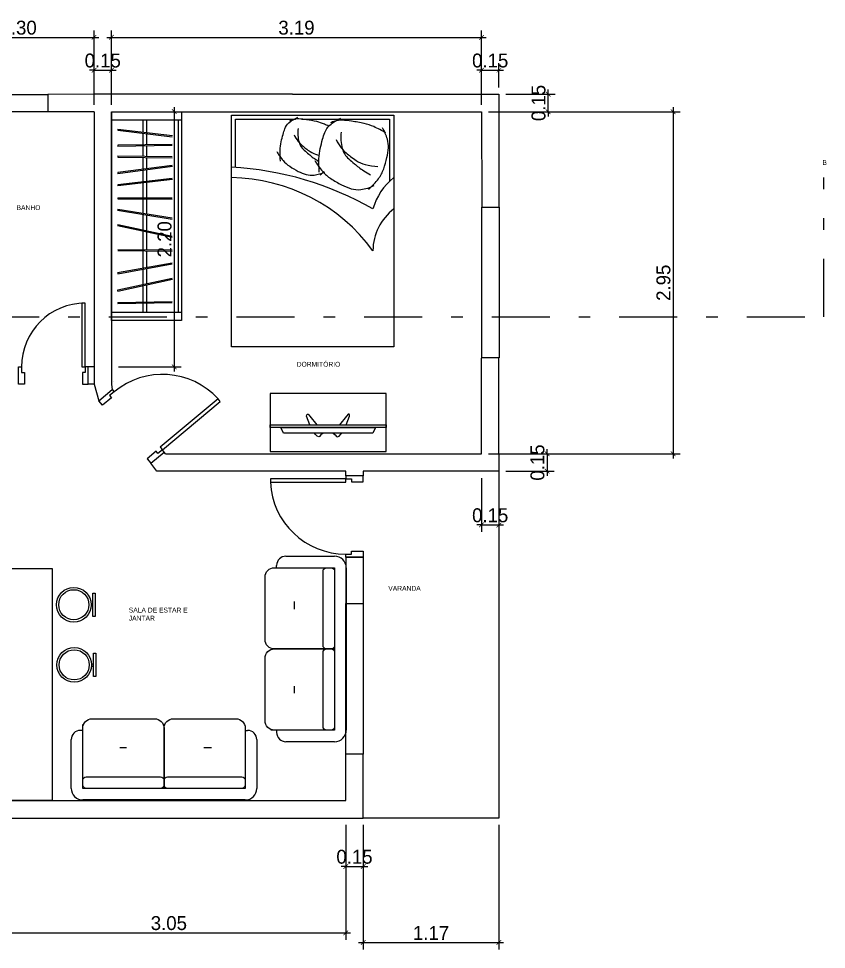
# Model space of a CAD drawing. Header units: millimetres. Extents: x 84 to 817, y 52 to 1155.
# Drawn here: x 91.28 to 98.25, y 58.27 to 66.3 of the extents above; entities that cross this region are included whole.
import ezdxf

# ---------------------------------------------------------------- set-up
doc = ezdxf.new("R2010")
doc.units = ezdxf.units.MM
doc.linetypes.add('DASHDOT', pattern=[1, 0.5, -0.25, 0, -0.25])
for name, color, linetype in [('Alvenaria', 3, 'Continuous'), ('Cotas', 7, 'Continuous'), ('Esquadrias', 20, 'Continuous'), ('GIRO', 1, 'Continuous'), ('LAYOUT', 6, 'Continuous'), ('Linha Corte', 2, 'DASHDOT'), ('Moveis', 223, 'Continuous'), ('Piso', 8, 'Continuous'), ('Textos e Legendas', 7, 'Continuous')]:
    doc.layers.add(name, color=color, linetype=linetype)
doc.styles.add('CENTURY GOTHIC', font='GOTHIC.TTF')
doc.dimstyles.new('1_50', dxfattribs={"dimtxt": 0.12, "dimasz": 0.04, "dimexe": 0.06, "dimexo": 0.06, "dimgap": 0.02, "dimtad": 1, "dimzin": 0, "dimdsep": 46, "dimtxsty": 'CENTURY GOTHIC', "dimblk": 'ARCHTICK', "dimcen": 0.09, "dimdle": 0.04, "dimclrd": 256, "dimclre": 256, "dimclrt": 256, "dimadec": 0, "dimazin": 0, "dimtfac": 1, "dimtix": 1, "dimtmove": 0, "dimatfit": 3, "dimldrblk": 'ARCHTICK', "dimfxl": 0.06, "dimtolj": 1, "dimtzin": 0, "dimarcsym": 0})

# ---------------------------------------------------------------- blocks, each defined once
blk = doc.blocks.new('_ArchTick')
at = {"color": 0, "linetype": 'ByBlock', "const_width": 0.15}
blk.add_lwpolyline([(-0.5, -0.5), (0.5, 0.5)], dxfattribs=at)
blk = doc.blocks.new('*D18')
at = {"layer": 'Cotas', "lineweight": -2, "transparency": 16777216}
for p, q in [((90.593, 66.1338), (91.973, 66.1338)), ((90.633, 65.5529), (90.633, 66.1938)), ((91.933, 65.5529), (91.933, 66.1938))]:
    blk.add_line(p, q, dxfattribs=at)
at = {"layer": 'Defpoints', "color": 0, "transparency": 16777216}
for p in [(91.933, 66.1338), (90.633, 65.4929), (91.933, 65.4929)]:
    blk.add_point(p, dxfattribs=at)
at = {"layer": 'Cotas', "lineweight": -2, "transparency": 16777216, "xscale": 0.04, "yscale": 0.04, "zscale": 0.04, "rotation": 180}
blk.add_blockref('_ArchTick', (90.633, 66.1338), dxfattribs=at)
at = {"layer": 'Cotas', "lineweight": -2, "transparency": 16777216, "xscale": 0.04, "yscale": 0.04, "zscale": 0.04}
blk.add_blockref('_ArchTick', (91.933, 66.1338), dxfattribs=at)
at = {"layer": 'Cotas', "transparency": 16777216, "insert": (91.283, 66.2168), "char_height": 0.12, "attachment_point": 5, "style": 'CENTURY GOTHIC'}
blk.add_mtext('\\A1;1.30', dxfattribs=at)
blk = doc.blocks.new('*D19')
at = {"layer": 'Cotas', "lineweight": -2, "transparency": 16777216}
for p, q in [((92.043, 66.1338), (95.313, 66.1338)), ((92.083, 65.5529), (92.083, 66.1938)), ((95.273, 65.5529), (95.273, 66.1938))]:
    blk.add_line(p, q, dxfattribs=at)
at = {"layer": 'Defpoints', "color": 0, "transparency": 16777216}
for p in [(95.273, 66.1338), (92.083, 65.4929), (95.273, 65.4929)]:
    blk.add_point(p, dxfattribs=at)
at = {"layer": 'Cotas', "lineweight": -2, "transparency": 16777216, "xscale": 0.04, "yscale": 0.04, "zscale": 0.04, "rotation": 180}
blk.add_blockref('_ArchTick', (92.083, 66.1338), dxfattribs=at)
at = {"layer": 'Cotas', "lineweight": -2, "transparency": 16777216, "xscale": 0.04, "yscale": 0.04, "zscale": 0.04}
blk.add_blockref('_ArchTick', (95.273, 66.1338), dxfattribs=at)
at = {"layer": 'Cotas', "transparency": 16777216, "insert": (93.678, 66.2168), "char_height": 0.12, "attachment_point": 5, "style": 'CENTURY GOTHIC'}
blk.add_mtext('\\A1;3.19', dxfattribs=at)
blk = doc.blocks.new('*D20')
at = {"layer": 'Cotas', "lineweight": -2, "transparency": 16777216}
for p, q in [((95.333, 65.4929), (96.9846, 65.4929)), ((96.9246, 65.5329), (96.9246, 62.5029)), ((95.333, 62.5429), (96.9846, 62.5429))]:
    blk.add_line(p, q, dxfattribs=at)
at = {"layer": 'Defpoints', "color": 0, "transparency": 16777216}
for p in [(95.273, 65.4929), (95.273, 62.5429), (96.9246, 62.5429)]:
    blk.add_point(p, dxfattribs=at)
at = {"layer": 'Cotas', "lineweight": -2, "transparency": 16777216, "xscale": 0.04, "yscale": 0.04, "zscale": 0.04}
for p, rotation in [((96.9246, 65.4929), 90), ((96.9246, 62.5429), 270)]:
    blk.add_blockref('_ArchTick', p, dxfattribs=dict(at, rotation=rotation))
at = {"layer": 'Cotas', "transparency": 16777216, "insert": (96.8416, 64.0179), "char_height": 0.12, "attachment_point": 5, "rotation": 90, "style": 'CENTURY GOTHIC'}
blk.add_mtext('\\A1;2.95', dxfattribs=at)
blk = doc.blocks.new('*D21')
at = {"layer": 'Cotas', "lineweight": -2, "transparency": 16777216}
for p, q in [((92.143, 65.4929), (92.6844, 65.4929)), ((92.6244, 65.5329), (92.6244, 63.2529)), ((92.143, 63.2929), (92.6844, 63.2929))]:
    blk.add_line(p, q, dxfattribs=at)
at = {"layer": 'Defpoints', "color": 0, "transparency": 16777216}
for p in [(92.083, 65.4929), (92.083, 63.2929), (92.6244, 63.2929)]:
    blk.add_point(p, dxfattribs=at)
at = {"layer": 'Cotas', "lineweight": -2, "transparency": 16777216, "xscale": 0.04, "yscale": 0.04, "zscale": 0.04}
for p, rotation in [((92.6244, 65.4929), 90), ((92.6244, 63.2929), 270)]:
    blk.add_blockref('_ArchTick', p, dxfattribs=dict(at, rotation=rotation))
at = {"layer": 'Cotas', "transparency": 16777216, "insert": (92.5414, 64.3929), "char_height": 0.12, "attachment_point": 5, "rotation": 90, "style": 'CENTURY GOTHIC'}
blk.add_mtext('\\A1;2.20', dxfattribs=at)
blk = doc.blocks.new('*D26')
at = {"layer": 'Cotas', "lineweight": -2, "transparency": 16777216}
for p, q in [((91.933, 65.7029), (91.933, 65.9103)), ((92.083, 65.7029), (92.083, 65.9103)), ((91.933, 65.8503), (91.893, 65.8503)), ((91.933, 65.8503), (92.083, 65.8503)), ((92.083, 65.8503), (92.123, 65.8503))]:
    blk.add_line(p, q, dxfattribs=at)
at = {"layer": 'Defpoints', "color": 0, "transparency": 16777216}
for p in [(92.083, 65.8503), (91.933, 65.6429), (92.083, 65.6429)]:
    blk.add_point(p, dxfattribs=at)
at = {"layer": 'Cotas', "lineweight": -2, "transparency": 16777216, "xscale": 0.04, "yscale": 0.04, "zscale": 0.04}
blk.add_blockref('_ArchTick', (91.933, 65.8503), dxfattribs=at)
at = {"layer": 'Cotas', "lineweight": -2, "transparency": 16777216, "xscale": 0.04, "yscale": 0.04, "zscale": 0.04, "rotation": 180}
blk.add_blockref('_ArchTick', (92.083, 65.8503), dxfattribs=at)
at = {"layer": 'Cotas', "transparency": 16777216, "insert": (92.008, 65.9334), "char_height": 0.12, "attachment_point": 5, "style": 'CENTURY GOTHIC'}
blk.add_mtext('\\A1;0.15', dxfattribs=at)
blk = doc.blocks.new('*D27')
at = {"layer": 'Cotas', "lineweight": -2, "transparency": 16777216}
for p, q in [((95.273, 65.7029), (95.273, 65.9103)), ((95.423, 65.7029), (95.423, 65.9103)), ((95.273, 65.8503), (95.233, 65.8503)), ((95.273, 65.8503), (95.423, 65.8503)), ((95.423, 65.8503), (95.463, 65.8503))]:
    blk.add_line(p, q, dxfattribs=at)
at = {"layer": 'Defpoints', "color": 0, "transparency": 16777216}
for p in [(95.423, 65.8503), (95.273, 65.6429), (95.423, 65.6429)]:
    blk.add_point(p, dxfattribs=at)
at = {"layer": 'Cotas', "lineweight": -2, "transparency": 16777216, "xscale": 0.04, "yscale": 0.04, "zscale": 0.04}
blk.add_blockref('_ArchTick', (95.273, 65.8503), dxfattribs=at)
at = {"layer": 'Cotas', "lineweight": -2, "transparency": 16777216, "xscale": 0.04, "yscale": 0.04, "zscale": 0.04, "rotation": 180}
blk.add_blockref('_ArchTick', (95.423, 65.8503), dxfattribs=at)
at = {"layer": 'Cotas', "transparency": 16777216, "insert": (95.348, 65.9334), "char_height": 0.12, "attachment_point": 5, "style": 'CENTURY GOTHIC'}
blk.add_mtext('\\A1;0.15', dxfattribs=at)
blk = doc.blocks.new('*D28')
at = {"layer": 'Cotas', "lineweight": -2, "transparency": 16777216}
for p, q in [((95.8478, 65.6429), (95.8478, 65.6829)), ((95.483, 65.6429), (95.9078, 65.6429)), ((95.8478, 65.4929), (95.8478, 65.6429)), ((95.483, 65.4929), (95.9078, 65.4929)), ((95.8478, 65.4929), (95.8478, 65.4529))]:
    blk.add_line(p, q, dxfattribs=at)
at = {"layer": 'Defpoints', "color": 0, "transparency": 16777216}
for p in [(95.423, 65.6429), (95.8478, 65.6429), (95.423, 65.4929)]:
    blk.add_point(p, dxfattribs=at)
at = {"layer": 'Cotas', "lineweight": -2, "transparency": 16777216, "xscale": 0.04, "yscale": 0.04, "zscale": 0.04}
for p, rotation in [((95.8478, 65.6429), 270), ((95.8478, 65.4929), 90)]:
    blk.add_blockref('_ArchTick', p, dxfattribs=dict(at, rotation=rotation))
at = {"layer": 'Cotas', "transparency": 16777216, "insert": (95.7648, 65.5679), "char_height": 0.12, "attachment_point": 5, "rotation": 90, "style": 'CENTURY GOTHIC'}
blk.add_mtext('\\A1;0.15', dxfattribs=at)
blk = doc.blocks.new('*D29')
at = {"layer": 'Cotas', "lineweight": -2, "transparency": 16777216}
for p, q in [((95.483, 62.5429), (95.8984, 62.5429)), ((95.8384, 62.5429), (95.8384, 62.5829)), ((95.8384, 62.5429), (95.8384, 62.3929)), ((95.483, 62.3929), (95.8984, 62.3929)), ((95.8384, 62.3929), (95.8384, 62.3529))]:
    blk.add_line(p, q, dxfattribs=at)
at = {"layer": 'Defpoints', "color": 0, "transparency": 16777216}
for p in [(95.423, 62.5429), (95.423, 62.3929), (95.8384, 62.3929)]:
    blk.add_point(p, dxfattribs=at)
at = {"layer": 'Cotas', "lineweight": -2, "transparency": 16777216, "xscale": 0.04, "yscale": 0.04, "zscale": 0.04}
for p, rotation in [((95.8384, 62.5429), 270), ((95.8384, 62.3929), 90)]:
    blk.add_blockref('_ArchTick', p, dxfattribs=dict(at, rotation=rotation))
at = {"layer": 'Cotas', "transparency": 16777216, "insert": (95.7554, 62.4679), "char_height": 0.12, "attachment_point": 5, "rotation": 90, "style": 'CENTURY GOTHIC'}
blk.add_mtext('\\A1;0.15', dxfattribs=at)
blk = doc.blocks.new('*D30')
at = {"layer": 'Cotas', "lineweight": -2, "transparency": 16777216}
for p, q in [((95.273, 62.3329), (95.273, 61.8696)), ((95.423, 62.3329), (95.423, 61.8696)), ((95.273, 61.9296), (95.233, 61.9296)), ((95.273, 61.9296), (95.423, 61.9296)), ((95.423, 61.9296), (95.463, 61.9296))]:
    blk.add_line(p, q, dxfattribs=at)
at = {"layer": 'Defpoints', "color": 0, "transparency": 16777216}
for p in [(95.273, 62.3929), (95.423, 62.3929), (95.423, 61.9296)]:
    blk.add_point(p, dxfattribs=at)
at = {"layer": 'Cotas', "lineweight": -2, "transparency": 16777216, "xscale": 0.04, "yscale": 0.04, "zscale": 0.04}
blk.add_blockref('_ArchTick', (95.273, 61.9296), dxfattribs=at)
at = {"layer": 'Cotas', "lineweight": -2, "transparency": 16777216, "xscale": 0.04, "yscale": 0.04, "zscale": 0.04, "rotation": 180}
blk.add_blockref('_ArchTick', (95.423, 61.9296), dxfattribs=at)
at = {"layer": 'Cotas', "transparency": 16777216, "insert": (95.348, 62.0126), "char_height": 0.12, "attachment_point": 5, "style": 'CENTURY GOTHIC'}
blk.add_mtext('\\A1;0.15', dxfattribs=at)
blk = doc.blocks.new('*D34')
at = {"layer": 'Cotas', "lineweight": -2, "transparency": 16777216}
for p, q in [((91.053, 59.3429), (91.053, 58.3532)), ((94.103, 59.3429), (94.103, 58.3532)), ((91.013, 58.4132), (94.143, 58.4132))]:
    blk.add_line(p, q, dxfattribs=at)
at = {"layer": 'Defpoints', "color": 0, "transparency": 16777216}
for p in [(91.053, 59.4029), (94.103, 59.4029), (94.103, 58.4132)]:
    blk.add_point(p, dxfattribs=at)
at = {"layer": 'Cotas', "lineweight": -2, "transparency": 16777216, "xscale": 0.04, "yscale": 0.04, "zscale": 0.04, "rotation": 180}
blk.add_blockref('_ArchTick', (91.053, 58.4132), dxfattribs=at)
at = {"layer": 'Cotas', "lineweight": -2, "transparency": 16777216, "xscale": 0.04, "yscale": 0.04, "zscale": 0.04}
blk.add_blockref('_ArchTick', (94.103, 58.4132), dxfattribs=at)
at = {"layer": 'Cotas', "transparency": 16777216, "insert": (92.578, 58.4962), "char_height": 0.12, "attachment_point": 5, "style": 'CENTURY GOTHIC'}
blk.add_mtext('\\A1;3.05', dxfattribs=at)
blk = doc.blocks.new('*D35')
at = {"layer": 'Cotas', "lineweight": -2, "transparency": 16777216}
for p, q in [((94.103, 59.3429), (94.103, 58.9251)), ((94.253, 59.3429), (94.253, 58.9251)), ((94.103, 58.9851), (94.063, 58.9851)), ((94.103, 58.9851), (94.253, 58.9851)), ((94.253, 58.9851), (94.293, 58.9851))]:
    blk.add_line(p, q, dxfattribs=at)
at = {"layer": 'Defpoints', "color": 0, "transparency": 16777216}
for p in [(94.103, 59.4029), (94.253, 59.4029), (94.253, 58.9851)]:
    blk.add_point(p, dxfattribs=at)
at = {"layer": 'Cotas', "lineweight": -2, "transparency": 16777216, "xscale": 0.04, "yscale": 0.04, "zscale": 0.04}
blk.add_blockref('_ArchTick', (94.103, 58.9851), dxfattribs=at)
at = {"layer": 'Cotas', "lineweight": -2, "transparency": 16777216, "xscale": 0.04, "yscale": 0.04, "zscale": 0.04, "rotation": 180}
blk.add_blockref('_ArchTick', (94.253, 58.9851), dxfattribs=at)
at = {"layer": 'Cotas', "transparency": 16777216, "insert": (94.178, 59.0682), "char_height": 0.12, "attachment_point": 5, "style": 'CENTURY GOTHIC'}
blk.add_mtext('\\A1;0.15', dxfattribs=at)
blk = doc.blocks.new('*D36')
at = {"layer": 'Cotas', "lineweight": -2, "transparency": 16777216}
for p, q in [((94.253, 59.3429), (94.253, 58.2703)), ((95.423, 59.3429), (95.423, 58.2703)), ((94.213, 58.3303), (95.463, 58.3303))]:
    blk.add_line(p, q, dxfattribs=at)
at = {"layer": 'Defpoints', "color": 0, "transparency": 16777216}
for p in [(94.253, 59.4029), (95.423, 59.4029), (95.423, 58.3303)]:
    blk.add_point(p, dxfattribs=at)
at = {"layer": 'Cotas', "lineweight": -2, "transparency": 16777216, "xscale": 0.04, "yscale": 0.04, "zscale": 0.04, "rotation": 180}
blk.add_blockref('_ArchTick', (94.253, 58.3303), dxfattribs=at)
at = {"layer": 'Cotas', "lineweight": -2, "transparency": 16777216, "xscale": 0.04, "yscale": 0.04, "zscale": 0.04}
blk.add_blockref('_ArchTick', (95.423, 58.3303), dxfattribs=at)
at = {"layer": 'Cotas', "transparency": 16777216, "insert": (94.838, 58.4118), "char_height": 0.12, "attachment_point": 5, "style": 'CENTURY GOTHIC'}
blk.add_mtext('\\A1;1.17', dxfattribs=at)
blk = doc.blocks.new('P60D')
for points in [[(-0.025, 0.15), (-0.025, 0.7), (-0.055, 0.7), (-0.055, 0.15)], [(-0.6, 0.15), (-0.575, 0.15), (-0.575, 0.1), (-0.55, 0.1), (-0.55, 0), (-0.6, 0)], [(0, 0.15), (-0.025, 0.15), (-0.025, 0.1), (-0.05, 0.1), (-0.05, 0), (0, 0)]]:
    blk.add_lwpolyline(points, close=True)
at = {"layer": 'GIRO'}
blk.add_arc((-0.025, 0.15), 0.55, 90, 180, dxfattribs=at)
blk = doc.blocks.new('P70D')
for points in [[(-0.025, 0.15), (-0.025, 0.8), (-0.055, 0.8), (-0.055, 0.15)], [(-0.7, 0.15), (-0.675, 0.15), (-0.675, 0.1), (-0.65, 0.1), (-0.65, 0), (-0.7, 0)], [(0, 0.15), (-0.025, 0.15), (-0.025, 0.1), (-0.05, 0.1), (-0.05, 0), (0, 0)]]:
    blk.add_lwpolyline(points, close=True)
at = {"layer": 'GIRO'}
blk.add_arc((-0.0243, 0.15), 0.6507, 92.70638, 180, dxfattribs=at)
blk = doc.blocks.new('Janela_50')
at = {"layer": 'Esquadrias'}
for p, q in [((98.076, 63.7575), (98.576, 63.7575)), ((98.076, 63.6075), (98.076, 63.7575)), ((98.576, 63.7575), (98.576, 63.6075)), ((98.576, 63.6075), (98.076, 63.6075))]:
    blk.add_line(p, q, dxfattribs=at)
blk = doc.blocks.new('JANELA_130')
at = {"layer": 'Esquadrias'}
for p, q in [((98.1422, 64.4692), (99.4422, 64.4692)), ((98.1422, 64.3192), (98.1422, 64.4692)), ((99.4422, 64.4692), (99.4422, 64.3192)), ((99.4422, 64.3192), (98.1422, 64.3192))]:
    blk.add_line(p, q, dxfattribs=at)
blk = doc.blocks.new('CAMA-C')
for p, q in [((-0.6272, 1.0022), (0.7728, 1.0022)), ((-0.6272, -0.9978), (-0.6272, 1.0022)), ((-0.5912, 0.9662), (-0.0758, 0.9662)), ((-0.5912, 0.5504), (-0.5912, 0.9662)), ((-0.0188, 0.9662), (0.7368, 0.9662)), ((0.7368, 0.9662), (0.7368, 0.4315)), ((0.7728, 1.0022), (0.7728, -0.9978)), ((0.7728, -0.9978), (-0.6272, -0.9978))]:
    blk.add_line(p, q)
for points in [[(-0.2051, 0.6057, -0.034352), (-0.2075, 0.6977, -0.04249), (-0.1981, 0.7715, -0.015911), (-0.1821, 0.8357, -0.020937), (-0.1664, 0.8835, -0.121269), (-0.132, 0.9337, -0.080025), (-0.055, 0.9829)], [(0.2117, 0.9061, 0.014129), (0.1749, 0.9232, 0.04596), (0.1084, 0.945, 0.01901), (0.0199, 0.9616, 0.025886), (-0.0458, 0.968, 0.088683), (-0.0962, 0.9613, 0.020726), (-0.1275, 0.9499)], [(0.1306, 0.5103, -0.034352), (0.1276, 0.6237, -0.04249), (0.1392, 0.7148, -0.015911), (0.1589, 0.7939, -0.020937), (0.1783, 0.8529, -0.121269), (0.2207, 0.9148, -0.080025), (0.3158, 0.9756)], [(-0.0525, 0.8853, 0.103492), (-0.0446, 0.7697, 0.14369), (0.0001, 0.6984, 0.007817), (0.0401, 0.664, 0.010698), (0.0703, 0.64, 0.020146), (0.1055, 0.6153, 0.007403), (0.1269, 0.602)], [(0.7047, 0.8477, 0.033461), (0.5993, 0.9019, 0.04596), (0.5172, 0.9287, 0.01901), (0.4082, 0.9493, 0.025886), (0.327, 0.9572, 0.088683), (0.2649, 0.9489, 0.020726), (0.2264, 0.9348)], [(0.5543, 0.3618, 0.057152), (0.6403, 0.4534, 0.075208), (0.6853, 0.5378, 0.030275), (0.7135, 0.6362, 0.036967), (0.7256, 0.7192, 0.089016), (0.7177, 0.7933, 0.061822), (0.6753, 0.8914)], [(-0.0876, 0.8327, 0.040593), (-0.0514, 0.7753, 0.055645), (-0.0174, 0.7392, 0.015363), (0.0135, 0.7146, 0.01263), (0.0527, 0.6867, 0.082628), (0.1145, 0.6586, 0.010572), (0.1298, 0.6548)], [(0.3188, 0.8551, 0.103492), (0.3285, 0.7126, 0.14369), (0.3837, 0.6245, 0.007817), (0.4331, 0.5821, 0.010698), (0.4703, 0.5525, 0.020146), (0.5137, 0.5221, 0.015912), (0.5712, 0.4876)], [(0.2755, 0.7902, 0.040593), (0.3202, 0.7195, 0.055645), (0.3621, 0.675, 0.015363), (0.4002, 0.6445, 0.01263), (0.4486, 0.6101, 0.082628), (0.5248, 0.5754, 0.061291), (0.6361, 0.5597)], [(-0.2369, 0.6876, 0.050543), (-0.1814, 0.6097, 0.064376), (-0.125, 0.5601, 0.03352), (-0.0504, 0.5167, 0.039598), (0.0175, 0.4896, 0.109626), (0.0849, 0.484, 0.0754), (0.1787, 0.5116)], [(0.0913, 0.6112, 0.050543), (0.1598, 0.5152, 0.064376), (0.2294, 0.454, 0.03352), (0.3214, 0.4005, 0.039598), (0.4052, 0.367, 0.109626), (0.4883, 0.3601, 0.0754), (0.604, 0.3942)], [(0.1384, 0.4854, 0.020037), (0.1648, 0.5096, 0.075208)]]:
    blk.add_lwpolyline(points, format="xyb")
for centre, radius, start, end in [((-0.7728, -2.1884), 2.7445, 60.16037, 86.95887), ((-0.6505, -1.0792), 1.5416, 36.24325, 89.13368), ((1.0878, 0.0572), 0.5131, 127.87498, 164.74488), ((1.0428, -0.1678), 0.45, 126.8699, 180)]:
    blk.add_arc(centre, radius, start, end)
blk = doc.blocks.new('Sofa 2 lugares-P3')
for p, q in [((-0.52, 1.6), (-0.1, 1.6)), ((-0.6, 1.5), (-0.6, 1.52)), ((-0.1, 1.5), (-0.1, 0.1)), ((0, 1.5), (0, 0.1)), ((-0.4483, 1.208), (-0.4483, 1.1443)), ((-0.4483, 0.4781), (-0.4483, 0.4193)), ((-0.1, 0.1), (-0.65, 0.1)), ((-0.6, 0.1), (-0.6, 0.08)), ((-0.1, 0), (-0.52, 0))]:
    blk.add_line(p, q)
for points in [[(-0.1, 0.8), (-0.62, 0.8, -0.414214), (-0.7, 0.88), (-0.7, 1.42, -0.414214), (-0.62, 1.5), (-0.1, 1.5)], [(-0.1, 0.1), (-0.62, 0.1, -0.414214), (-0.7, 0.18), (-0.7, 0.72, -0.414214), (-0.62, 0.8), (-0.1, 0.8)]]:
    blk.add_lwpolyline(points, format="xyb")
for points in [[(-0.1, 1.47), (-0.1, 0.83, -0.414214), (-0.13, 0.8), (-0.17, 0.8, -0.414214), (-0.2, 0.83), (-0.2, 1.47, -0.414214), (-0.17, 1.5), (-0.13, 1.5, -0.414214)], [(-0.1, 0.77), (-0.1, 0.13, -0.414214), (-0.13, 0.1), (-0.17, 0.1, -0.414214), (-0.2, 0.13), (-0.2, 0.77, -0.414214), (-0.17, 0.8), (-0.13, 0.8, -0.414214)]]:
    blk.add_lwpolyline(points, format="xyb", close=True)
for centre, radius, start, end in [((-0.52, 1.52), 0.08, 90, 180), ((-0.1, 1.5), 0.1, 0, 90), ((-0.1, 0.1), 0.1, 270, 0), ((-0.52, 0.08), 0.08, 180, 270)]:
    blk.add_arc(centre, radius, start, end)
blk = doc.blocks.new('ARMARIO')
at = {"layer": 'LAYOUT'}
for p, q in [((0, -1.8), (0, 0)), ((0.0042, 0), (0.6042, 0)), ((0.6042, 0), (0.6042, -1.8)), ((0.0042, -0.07), (0.6042, -0.07)), ((0.2742, -0.1761), (0.2742, -0.07)), ((0.3042, -0.1797), (0.3042, -0.07)), ((0.5742, -0.07), (0.5742, -1.73)), ((0.0554, -0.1498), (0.0542, -0.1597)), ((0.0542, -0.1597), (0.5242, -0.2162)), ((0.0554, -0.1498), (0.5254, -0.2062)), ((0.2742, -0.2858), (0.2742, -0.1861)), ((0.3042, -0.2854), (0.3042, -0.1897)), ((0.5242, -0.2822), (0.0542, -0.289)), ((0.0542, -0.289), (0.0543, -0.299)), ((0.5243, -0.2922), (0.0543, -0.299)), ((0.2742, -0.3839), (0.2742, -0.2958)), ((0.3042, -0.3844), (0.3042, -0.2954)), ((0.0543, -0.3806), (0.0542, -0.3906)), ((0.0542, -0.3906), (0.5242, -0.3976)), ((0.0543, -0.3806), (0.5243, -0.3876)), ((0.2742, -0.4962), (0.2742, -0.3939)), ((0.3042, -0.4923), (0.3042, -0.3944)), ((0.5242, -0.4636), (0.0542, -0.5249)), ((0.5255, -0.4735), (0.0555, -0.5348)), ((0.0542, -0.5249), (0.0555, -0.5348)), ((0.2742, -0.6046), (0.2742, -0.5063)), ((0.3042, -0.6011), (0.3042, -0.5024)), ((0.5242, -0.5753), (0.0542, -0.6303)), ((0.0542, -0.6303), (0.0554, -0.6402)), ((0.5254, -0.5853), (0.0554, -0.6402)), ((0.2742, -0.7425), (0.2742, -0.6146)), ((0.3042, -0.7427), (0.3042, -0.6111)), ((0.0541, -0.7513), (0.5241, -0.7539)), ((0.0542, -0.7413), (0.5242, -0.7439)), ((0.0542, -0.7413), (0.0542, -0.7513)), ((0.2742, -0.8755), (0.2742, -0.7525)), ((0.3042, -0.8803), (0.3042, -0.7527)), ((0.0526, -0.8503), (0.5226, -0.9253)), ((0.0542, -0.8404), (0.5242, -0.9154)), ((0.0542, -0.8404), (0.0542, -0.8505)), ((0.2742, -1.0187), (0.2742, -0.8856)), ((0.3042, -1.0251), (0.3042, -0.8904)), ((0.0521, -0.9818), (0.5221, -1.0816)), ((0.0542, -0.972), (0.5242, -1.0718)), ((0.0542, -0.972), (0.0542, -0.9822)), ((0.2742, -1.1892), (0.2742, -1.0289)), ((0.3042, -1.1896), (0.3042, -1.0353)), ((0.0542, -1.1967), (0.5242, -1.2021)), ((0.0543, -1.1867), (0.5243, -1.1921)), ((0.2742, -1.3473), (0.2742, -1.1992)), ((0.3042, -1.342), (0.3042, -1.1996)), ((0.0524, -1.3867), (0.5224, -1.3032)), ((0.0542, -1.3966), (0.5242, -1.3131)), ((0.2742, -1.4889), (0.2742, -1.3575)), ((0.3042, -1.4824), (0.3042, -1.3522)), ((0.0542, -1.3864), (0.0542, -1.3966)), ((0.0542, -1.5365), (0.5242, -1.4348)), ((0.0563, -1.5463), (0.5263, -1.4446)), ((0.2742, -1.6406), (0.2742, -1.4991)), ((0.3042, -1.64), (0.3042, -1.4926)), ((0.0563, -1.5463), (0.0542, -1.5365)), ((0.054, -1.6446), (0.524, -1.636)), ((0.0542, -1.6446), (0.0542, -1.6546)), ((0.0542, -1.6546), (0.5242, -1.646)), ((0.2742, -1.73), (0.2742, -1.6506)), ((0.3042, -1.73), (0.3042, -1.65)), ((0.6042, -1.73), (0.0042, -1.73)), ((0.6042, -1.8), (0, -1.8))]:
    blk.add_line(p, q, dxfattribs=at)
blk = doc.blocks.new('balcao')
at = {"layer": 'Moveis'}
for p, q in [((93.4515, 63.0625), (93.4515, 62.5625)), ((94.4515, 63.0625), (93.4515, 63.0625)), ((94.4515, 62.5625), (94.4515, 63.0625)), ((93.4515, 62.5625), (94.4515, 62.5625))]:
    blk.add_line(p, q, dxfattribs=at)
blk = doc.blocks.new('TVV')
for points in [[(90.5447, 67.166), (90.5255, 67.1816), (90.5136, 67.1952), (90.507, 67.197), (90.4925, 67.1922), (90.4762, 67.1755), (90.4692, 67.166)], [(90.6292, 67.166), (90.6484, 67.1816), (90.6603, 67.1952), (90.6669, 67.197), (90.6814, 67.1922), (90.6977, 67.1755), (90.7047, 67.166)], [(90.4302, 67.0953), (90.43, 67.095), (90.4019, 67.0186), (90.4028, 67.0089), (90.4063, 67.0032), (90.4146, 67.0032), (90.4296, 67.0194), (90.4885, 67.0953)], [(90.7437, 67.0953), (90.7439, 67.095), (90.772, 67.0186), (90.7711, 67.0089), (90.7676, 67.0032), (90.7592, 67.0032), (90.7443, 67.0194), (90.6854, 67.0953)]]:
    blk.add_lwpolyline(points)
for points in [[(90.0877, 67.1162), (91.0862, 67.1162), (91.0862, 67.0953), (90.0877, 67.0953)], [(90.2022, 67.166), (90.9707, 67.166), (90.9954, 67.1162), (90.1776, 67.1162)]]:
    blk.add_lwpolyline(points, close=True)
blk = doc.blocks.new('mesa_sala')
at = {"layer": 'Moveis'}
for p, q in [((91.073, 61.5529), (91.573, 61.5529)), ((91.073, 59.5529), (91.073, 61.5529)), ((91.573, 61.5529), (91.573, 59.5529)), ((91.573, 59.5529), (91.073, 59.5529))]:
    blk.add_line(p, q, dxfattribs=at)
blk = doc.blocks.new('Cadeira-Bar-P1')
for p, q in [((-0.01, -0.1497), (-0.01, -0.1653)), ((0.01, -0.1497), (0.01, -0.1653))]:
    blk.add_line(p, q)
blk.add_lwpolyline([(-0.1, -0.1853), (-0.1, -0.1653), (0.1, -0.1653), (0.1, -0.1853)], close=True)
for radius in [0.15, 0.13]:
    blk.add_circle((0, 0), radius)

msp = doc.modelspace()

# ---------------------------------------------------------------- linework, layer by layer
at = {"layer": 'Alvenaria'}
for p, q in [((91.933, 65.6429), (91.5341, 65.6422)), ((92.083, 65.6429), (91.933, 65.6429)), ((93.643, 65.6429), (92.083, 65.6429)), ((93.643, 65.6429), (95.273, 65.6429)), ((95.273, 65.6429), (95.423, 65.6429)), ((95.423, 65.6429), (95.423, 65.4929)), ((91.933, 65.4929), (91.533, 65.4929)), ((91.933, 65.4929), (91.933, 63.2929)), ((92.083, 65.4929), (95.273, 65.4929)), ((92.083, 65.4929), (92.083, 63.2929)), ((95.273, 65.4929), (95.2744, 64.6698)), ((95.423, 65.4929), (95.423, 64.6698)), ((95.273, 62.5429), (95.273, 63.3679)), ((95.423, 62.5429), (95.423, 63.3679)), ((91.933, 63.2929), (91.883, 63.2929)), ((91.933, 63.2929), (91.933, 63.1429)), ((92.083, 63.2929), (92.083, 63.1429)), ((92.1017, 63.1634), (92.1017, 63.1634)), ((91.933, 63.1429), (91.883, 63.1429)), ((91.933, 63.1429), (91.975, 63.0002)), ((92.083, 63.1429), (92.0902, 63.0962)), ((92.5482, 62.5429), (92.5382, 62.5584)), ((92.5482, 62.5429), (95.273, 62.5429)), ((95.423, 62.5429), (95.423, 62.3929)), ((92.473, 62.3929), (92.4229, 62.4624)), ((94.103, 62.3929), (92.473, 62.3929)), ((94.103, 62.3529), (94.103, 62.3929)), ((95.423, 62.3929), (94.253, 62.3929)), ((94.253, 62.3929), (94.253, 62.3529)), ((94.253, 62.3529), (94.103, 62.3529)), ((94.103, 61.6529), (94.253, 61.6529)), ((94.103, 61.6529), (94.103, 61.2529)), ((94.253, 61.6529), (94.253, 61.2529)), ((94.103, 59.5529), (94.103, 59.9529)), ((94.253, 59.5529), (94.253, 59.9529)), ((91.053, 59.5529), (94.103, 59.5529)), ((94.253, 59.4029), (94.253, 59.5529)), ((91.053, 59.4029), (94.103, 59.4029)), ((94.103, 59.4029), (94.253, 59.4029))]:
    msp.add_line(p, q, dxfattribs=at)
at = {"layer": 'Linha Corte'}
for p, q in [((98.2225, 63.7256), (98.2225, 64.9256)), ((85.4609, 63.7256), (98.2225, 63.7256))]:
    msp.add_line(p, q, dxfattribs=at)
at = {"layer": 'Piso'}
for p, q in [((95.423, 62.3929), (95.423, 59.4029)), ((95.423, 59.4029), (94.253, 59.4029))]:
    msp.add_line(p, q, dxfattribs=at)

# ---------------------------------------------------------------- block references
at = {"layer": 'Esquadrias'}
for name, p in [('Janela_50', (-7.0419, 1.8847)), ('P60D', (91.883, 63.1429))]:
    msp.add_blockref(name, p, dxfattribs=at)
for name, p, rotation in [('JANELA_130', (30.9552, 162.812), 270.0000000000045), ('P70D', (92.4229, 62.4624), 309.7904709877455), ('P70D', (94.253, 62.3529), 90), ('JANELA_130', (29.7841, 159.3948), 270.0000000000074)]:
    msp.add_blockref(name, p, dxfattribs=dict(at, rotation=rotation))
at = {"layer": 'Moveis'}
for name, p in [('ARMARIO', (92.083, 65.4929)), ('CAMA-C', (93.7444, 64.462)), ('balcao', (0, 0)), ('Sofa 2 lugares-P3', (94.107, 60.0608)), ('mesa_sala', (0, 0))]:
    msp.add_blockref(name, p, dxfattribs=at)
for name, p, rotation in [('TVV', (184.5377, 129.8871), 180), ('Cadeira-Bar-P1', (91.7584, 61.2417), 90), ('Cadeira-Bar-P1', (91.7619, 60.7234), 90), ('Sofa 2 lugares-P3', (91.7362, 59.5586), 270)]:
    msp.add_blockref(name, p, dxfattribs=dict(at, rotation=rotation))

# ---------------------------------------------------------------- texts
at = {"layer": 'Textos e Legendas', "style": 'CENTURY GOTHIC'}
msp.add_text('BANHO', height=0.04189, dxfattribs=at).set_placement((91.2652, 64.6446))
at = {"layer": 'Textos e Legendas', "attachment_point": 1, "style": 'CENTURY GOTHIC'}
for s, insert, char_height, width in [('B', (98.2113, 65.0751), 0.0419, 0.375372), ('DORMITÓRIO', (93.68, 63.3362), 0.04189, 0.934392), ('VARANDA', (94.4694, 61.4043), 0.04189, 0.718719), ('SALA DE ESTAR E JANTAR', (92.2326, 61.2167), 0.041892, 0.618746)]:
    msp.add_mtext(s, dxfattribs=dict(at, insert=insert, char_height=char_height, width=width))

# ---------------------------------------------------------------- dimensions: what is measured, and where the dimension line sits
at = {"layer": 'Cotas'}
for base, p1, p2, picture, middle in [((91.933, 66.1338), (90.633, 65.4929), (91.933, 65.4929), '*D18', (91.283, 66.2168)), ((95.273, 66.1338), (92.083, 65.4929), (95.273, 65.4929), '*D19', (93.678, 66.2168)), ((92.083, 65.8503), (91.933, 65.6429), (92.083, 65.6429), '*D26', (92.008, 65.9334)), ((95.423, 65.8503), (95.273, 65.6429), (95.423, 65.6429), '*D27', (95.348, 65.9334)), ((95.423, 61.9296), (95.273, 62.3929), (95.423, 62.3929), '*D30', (95.348, 62.0126)), ((94.103, 58.4132), (91.053, 59.4029), (94.103, 59.4029), '*D34', (92.578, 58.4962)), ((94.253, 58.9851), (94.103, 59.4029), (94.253, 59.4029), '*D35', (94.178, 59.0682)), ((95.423, 58.3303), (94.253, 59.4029), (95.423, 59.4029), '*D36', (94.838, 58.4118))]:
    dim = msp.add_linear_dim(base=base, p1=p1, p2=p2, dimstyle='1_50', dxfattribs=at)
    dim.commit()
    dim.dimension.update_dxf_attribs({"geometry": picture, "text_midpoint": middle})
for base, p1, p2, picture, middle in [((95.8478, 65.6429), (95.423, 65.4929), (95.423, 65.6429), '*D28', (95.7648, 65.5679)), ((92.6244, 63.2929), (92.083, 65.4929), (92.083, 63.2929), '*D21', (92.5414, 64.3929)), ((96.9246, 62.5429), (95.273, 65.4929), (95.273, 62.5429), '*D20', (96.8416, 64.0179)), ((95.8384, 62.3929), (95.423, 62.5429), (95.423, 62.3929), '*D29', (95.7554, 62.4679))]:
    dim = msp.add_linear_dim(base=base, p1=p1, p2=p2, angle=90, dimstyle='1_50', dxfattribs=at)
    dim.commit()
    dim.dimension.update_dxf_attribs({"geometry": picture, "text_midpoint": middle})

doc.saveas('drawing.dxf')
